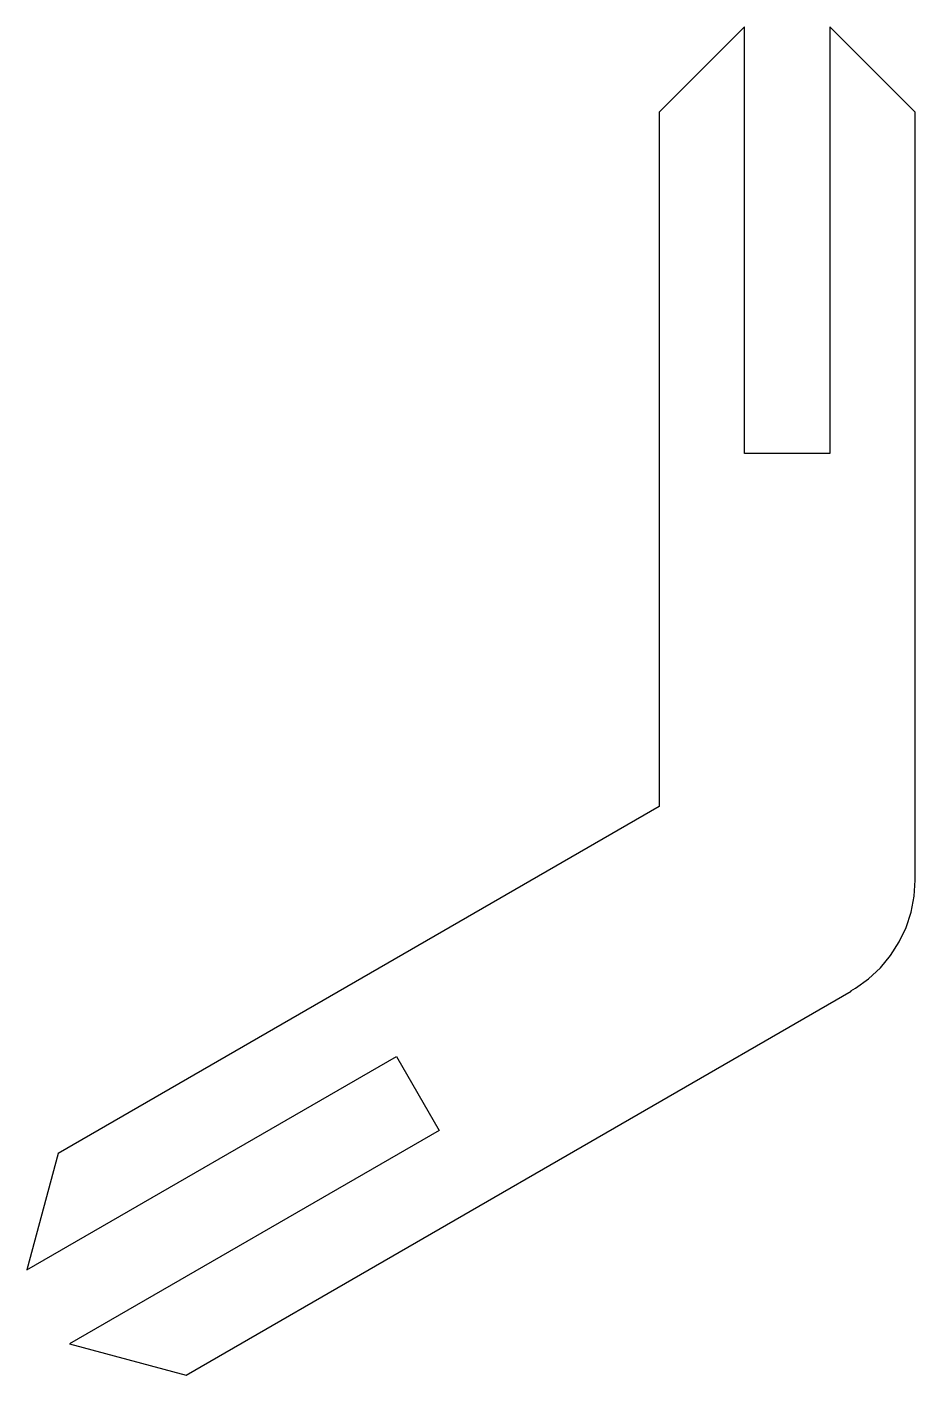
# Model space of a CAD drawing. Header units: metres. Extents: x -4.46 to 0.75, y -2.9 to 5.
import ezdxf

# ---------------------------------------------------------------- set-up
doc = ezdxf.new("R2010")
doc.units = ezdxf.units.M

msp = doc.modelspace()

# ---------------------------------------------------------------- linework, layer by layer
for p, q in [((-0.25, 5), (-0.75, 4.5)), ((-0.25, 2.5), (-0.25, 5)), ((0.75, 4.5), (0.25, 5)), ((0.25, 5), (0.25, 2.5)), ((-0.75, 4.5), (-0.75, 0.433)), ((0.75, 0), (0.75, 4.5)), ((0.25, 2.5), (-0.25, 2.5)), ((-0.75, 0.433), (-4.2721, -1.6005)), ((0.7441, -0.094), (0.75, 0)), ((0.7264, -0.1865), (0.7441, -0.094)), ((0.6973, -0.2761), (0.7264, -0.1865)), ((0.6572, -0.3613), (0.6973, -0.2761)), ((0.6068, -0.4408), (0.6572, -0.3613)), ((0.5467, -0.5134), (0.6068, -0.4408)), ((0.4781, -0.5779), (0.5467, -0.5134)), ((0.4019, -0.6332), (0.4781, -0.5779)), ((-3.5221, -2.8995), (0.375, -0.6495)), ((0.3743, -0.6484), (0.4019, -0.6332)), ((0.375, -0.6495), (0.3743, -0.6484)), ((-4.4551, -2.2835), (-2.29, -1.0335)), ((-2.29, -1.0335), (-2.04, -1.4665)), ((-2.04, -1.4665), (-4.2051, -2.7165)), ((-4.2721, -1.6005), (-4.4551, -2.2835)), ((-4.2051, -2.7165), (-3.5221, -2.8995))]:
    msp.add_line(p, q)

doc.saveas('drawing.dxf')
